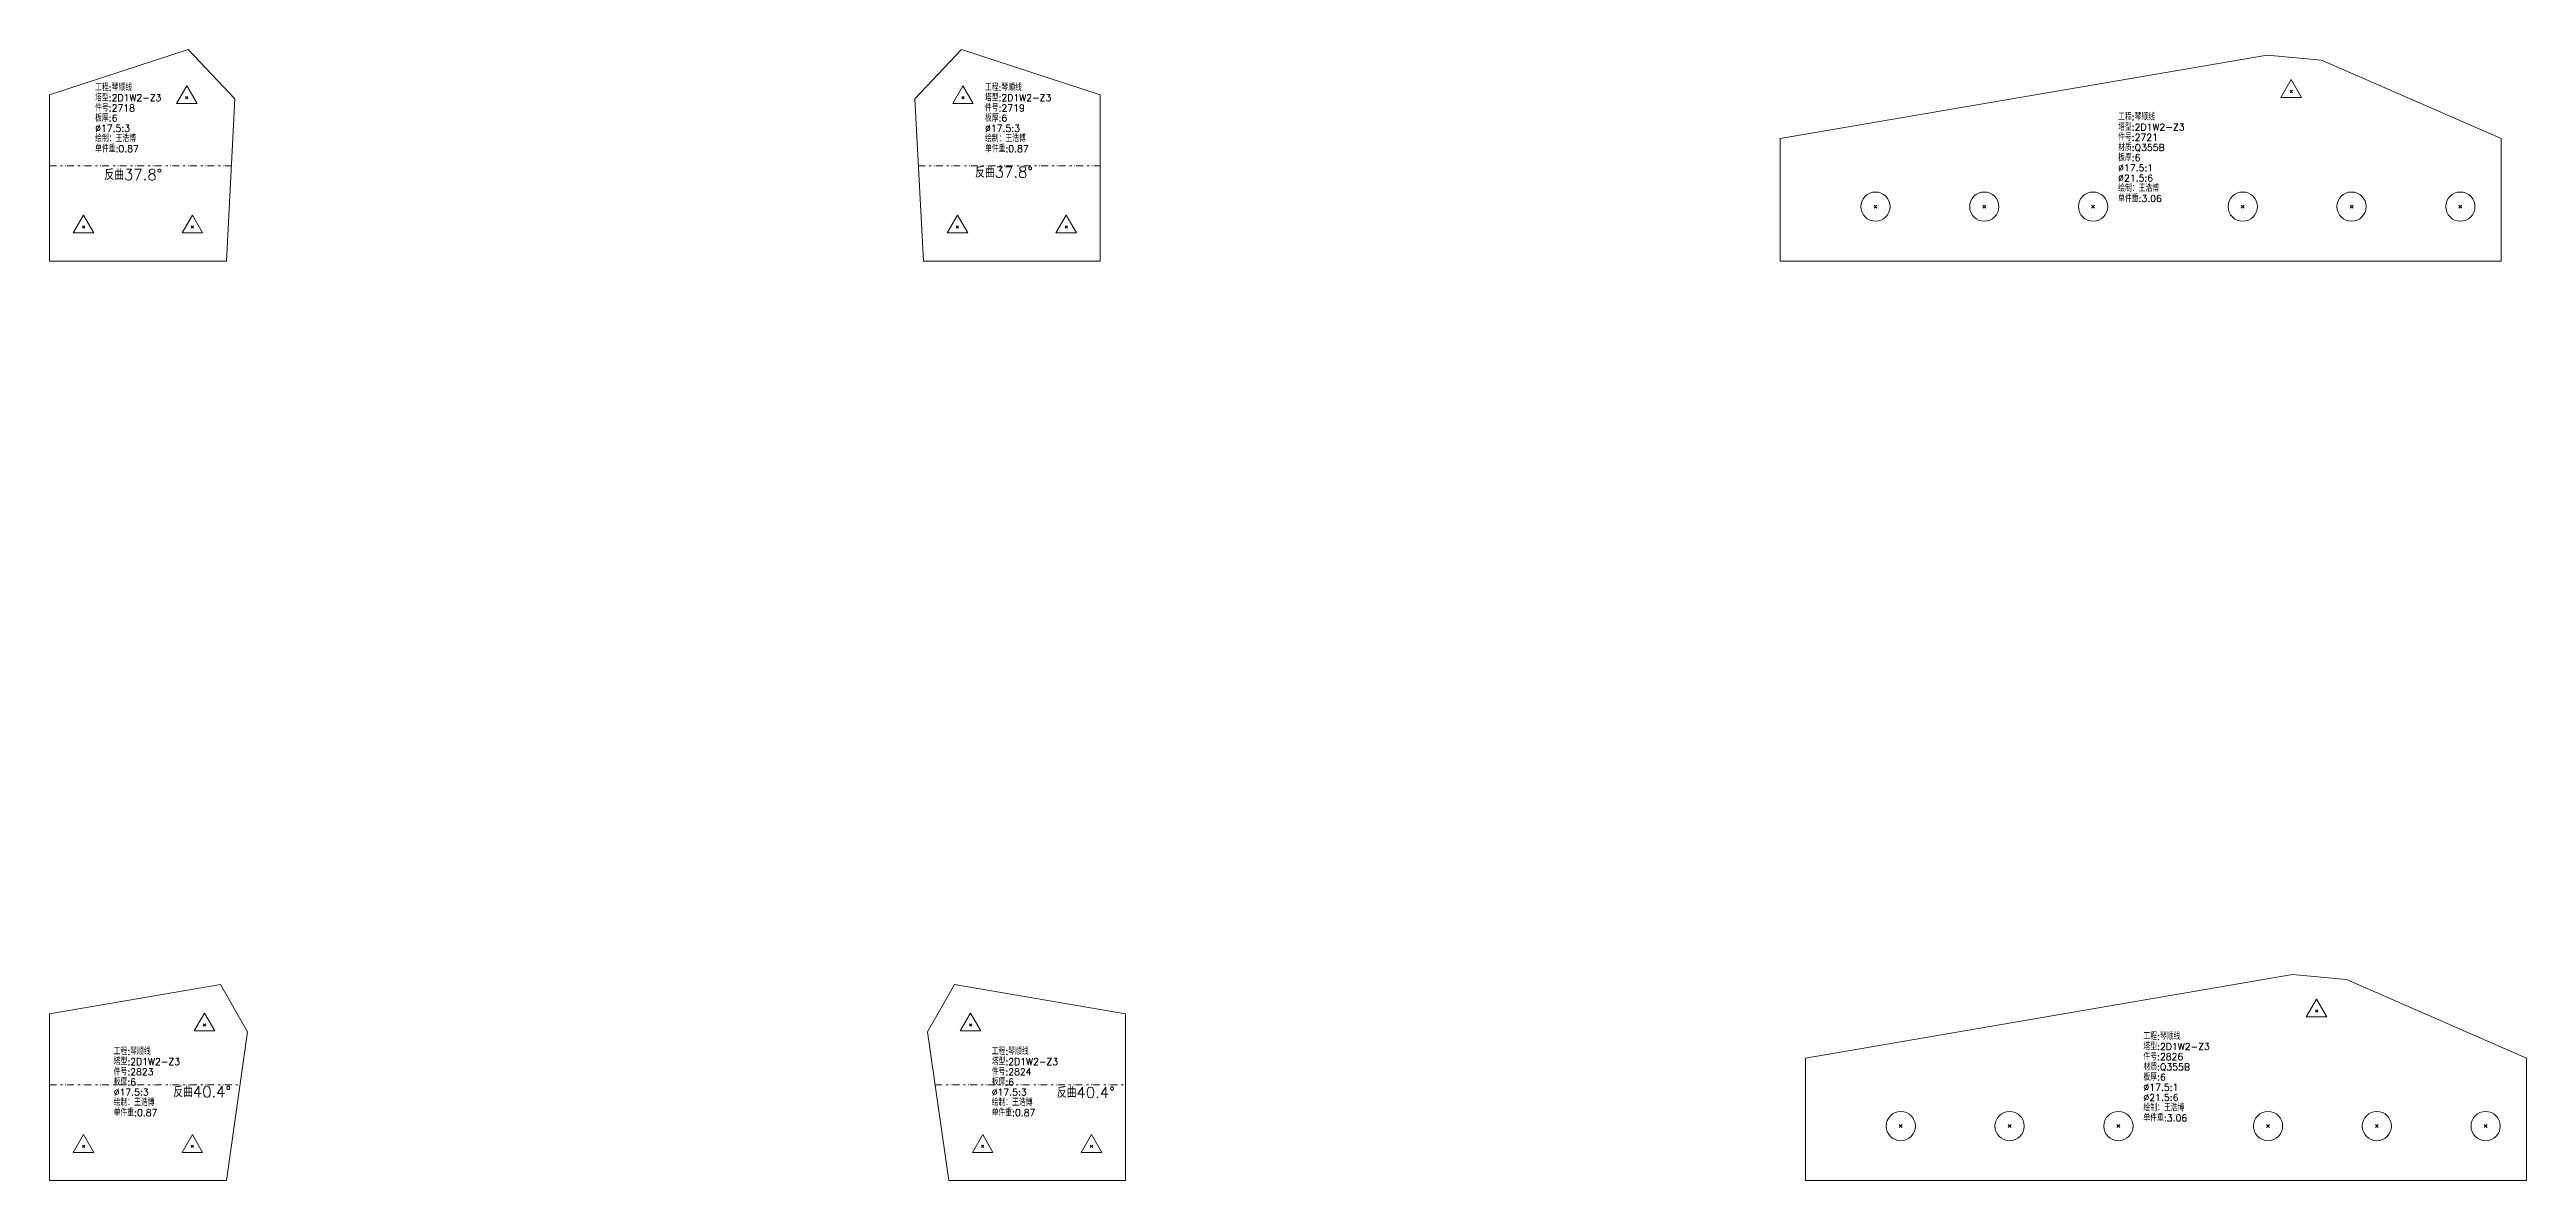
# Model space of a CAD drawing. Extents: x -580 to 8755, y 0 to 14723.
# Drawn here: x 0 to 1821, y 2351 to 3183 of the extents above; entities that cross this region are included whole.
import ezdxf
from ezdxf.enums import TextEntityAlignment as Align

# ---------------------------------------------------------------- set-up
doc = ezdxf.new("R2010")
doc.units = 0
doc.header["$MEASUREMENT"] = 0
doc.linetypes.add('自定义线型', pattern=[12.9, 5, -3, 1.5, -2, 0.4, -1])
doc.layers.add('1', color=7, linetype='CONTINUOUS', lineweight=25)
doc.styles.get("Standard").update_dxf_attribs({"font": 'simplex.shx', "width": 0.7, "height": 3, "bigfont": 'gbhzfs.shx'})

msp = doc.modelspace()

# ---------------------------------------------------------------- linework, layer by layer
at = {"layer": '1', "color": 7, "linetype": 'Continuous', "lineweight": 18}
for p, q in [((101.89878, 3182.83831), (0, 3149.43257)), ((136.23078, 3146.48843), (101.89878, 3182.83831)), ((670.56277, 3182.83831), (636.23078, 3146.48843)), ((772.46155, 3149.43257), (670.56277, 3182.83831)), ((1630.42917, 3178.66179), (1272.46155, 3117.32081)), ((1670.26945, 3175.09087), (1630.42917, 3178.66179)), ((1802.46155, 3117.32081), (1670.26945, 3175.09087)), ((0, 3149.43257), (0, 3027.32081)), ((130, 3027.32081), (136.23078, 3146.48843)), ((636.23078, 3146.48843), (642.46155, 3027.32081)), ((772.46155, 3027.32081), (772.46155, 3149.43257)), ((1272.46155, 3117.32081), (1272.46155, 3027.32081)), ((1802.46155, 3027.32081), (1802.46155, 3117.32081)), ((0, 3027.32081), (130, 3027.32081)), ((642.46155, 3027.32081), (772.46155, 3027.32081)), ((1272.46155, 3027.32081), (1802.46155, 3027.32081)), ((125.78337, 2495.38222), (0, 2473.67996)), ((145.53243, 2460.59753), (125.78337, 2495.38222)), ((665.28149, 2495.38222), (645.53243, 2460.59753)), ((791.06486, 2473.67996), (665.28149, 2495.38222)), ((1649.03196, 2502.5958), (1291.06486, 2441.26063)), ((1688.87227, 2499.02519), (1649.03196, 2502.5958)), ((1821.06486, 2441.26063), (1688.87227, 2499.02519)), ((0, 2473.67996), (0, 2351.26063)), ((130, 2351.26063), (145.53243, 2460.59753)), ((645.53243, 2460.59753), (661.06486, 2351.26063)), ((791.06486, 2351.26063), (791.06486, 2473.67996)), ((1291.06486, 2441.26063), (1291.06486, 2351.26063)), ((1821.06486, 2351.26063), (1821.06486, 2441.26063)), ((0, 2351.26063), (130, 2351.26063)), ((661.06486, 2351.26063), (791.06486, 2351.26063)), ((1291.06486, 2351.26063), (1821.06486, 2351.26063))]:
    msp.add_line(p, q, dxfattribs=at)
at = {"layer": '1', "color": 7, "linetype": 'Continuous', "lineweight": 13}
for p, q in [((100.88984, 3156.24737), (93.31234, 3143.12237)), ((108.46734, 3143.12237), (100.88984, 3156.24737)), ((671.57172, 3156.24737), (663.99422, 3143.12237)), ((679.14922, 3143.12237), (671.57172, 3156.24737)), ((1648.1175, 3160.72822), (1640.54, 3147.60322)), ((1647.2425, 3151.10322), (1648.9925, 3152.85322)), ((1648.9925, 3151.10322), (1647.2425, 3152.85322)), ((1655.695, 3147.60322), (1648.1175, 3160.72822)), ((93.31234, 3143.12237), (108.46734, 3143.12237)), ((100.01484, 3146.62237), (101.76484, 3148.37237)), ((101.76484, 3146.62237), (100.01484, 3148.37237)), ((663.99422, 3143.12237), (679.14922, 3143.12237)), ((670.69672, 3146.62237), (672.44672, 3148.37237)), ((672.44672, 3146.62237), (670.69672, 3148.37237)), ((1640.54, 3147.60322), (1655.695, 3147.60322)), ((25, 3061.07081), (17.4225, 3047.94581)), ((32.5775, 3047.94581), (25, 3061.07081)), ((105, 3061.07081), (97.4225, 3047.94581)), ((112.5775, 3047.94581), (105, 3061.07081)), ((667.46155, 3061.07081), (659.88405, 3047.94581)), ((675.03905, 3047.94581), (667.46155, 3061.07081)), ((747.46155, 3061.07081), (739.88405, 3047.94581)), ((755.03905, 3047.94581), (747.46155, 3061.07081)), ((1341.38655, 3066.24581), (1343.53655, 3068.39581)), ((1343.53655, 3066.24581), (1341.38655, 3068.39581)), ((1421.38655, 3066.24581), (1423.53655, 3068.39581)), ((1423.53655, 3066.24581), (1421.38655, 3068.39581)), ((1501.38655, 3066.24581), (1503.53655, 3068.39581)), ((1503.53655, 3066.24581), (1501.38655, 3068.39581)), ((1611.38655, 3066.24581), (1613.53655, 3068.39581)), ((1613.53655, 3066.24581), (1611.38655, 3068.39581)), ((1691.38655, 3066.24581), (1693.53655, 3068.39581)), ((1693.53655, 3066.24581), (1691.38655, 3068.39581)), ((1771.38655, 3066.24581), (1773.53655, 3068.39581)), ((1773.53655, 3066.24581), (1771.38655, 3068.39581)), ((17.4225, 3047.94581), (32.5775, 3047.94581)), ((24.125, 3051.44581), (25.875, 3053.19581)), ((25.875, 3051.44581), (24.125, 3053.19581)), ((97.4225, 3047.94581), (112.5775, 3047.94581)), ((104.125, 3051.44581), (105.875, 3053.19581)), ((105.875, 3051.44581), (104.125, 3053.19581)), ((659.88405, 3047.94581), (675.03905, 3047.94581)), ((666.58655, 3051.44581), (668.33655, 3053.19581)), ((668.33655, 3051.44581), (666.58655, 3053.19581)), ((739.88405, 3047.94581), (755.03905, 3047.94581)), ((746.58655, 3051.44581), (748.33655, 3053.19581)), ((748.33655, 3051.44581), (746.58655, 3053.19581)), ((1666.7205, 2484.6645), (1659.143, 2471.5395)), ((1665.8455, 2475.0395), (1667.5955, 2476.7895)), ((1667.5955, 2475.0395), (1665.8455, 2476.7895)), ((1674.298, 2471.5395), (1666.7205, 2484.6645)), ((113.91747, 2474.39671), (106.33997, 2461.27171)), ((106.33997, 2461.27171), (121.49497, 2461.27171)), ((113.04247, 2464.77171), (114.79247, 2466.52171)), ((114.79247, 2464.77171), (113.04247, 2466.52171)), ((121.49497, 2461.27171), (113.91747, 2474.39671)), ((677.14739, 2474.39671), (669.56989, 2461.27171)), ((669.56989, 2461.27171), (684.72489, 2461.27171)), ((676.27239, 2464.77171), (678.02239, 2466.52171)), ((678.02239, 2464.77171), (676.27239, 2466.52171)), ((684.72489, 2461.27171), (677.14739, 2474.39671)), ((1659.143, 2471.5395), (1674.298, 2471.5395)), ((1359.98986, 2390.18563), (1362.13986, 2392.33563)), ((1362.13986, 2390.18563), (1359.98986, 2392.33563)), ((1439.98986, 2390.18563), (1442.13986, 2392.33563)), ((1442.13986, 2390.18563), (1439.98986, 2392.33563)), ((1519.98986, 2390.18563), (1522.13986, 2392.33563)), ((1522.13986, 2390.18563), (1519.98986, 2392.33563)), ((1629.98986, 2390.18563), (1632.13986, 2392.33563)), ((1632.13986, 2390.18563), (1629.98986, 2392.33563)), ((1709.98986, 2390.18563), (1712.13986, 2392.33563)), ((1712.13986, 2390.18563), (1709.98986, 2392.33563)), ((1789.98986, 2390.18563), (1792.13986, 2392.33563)), ((1792.13986, 2390.18563), (1789.98986, 2392.33563)), ((25, 2385.01063), (17.4225, 2371.88563)), ((17.4225, 2371.88563), (32.5775, 2371.88563)), ((24.125, 2375.38563), (25.875, 2377.13563)), ((25.875, 2375.38563), (24.125, 2377.13563)), ((32.5775, 2371.88563), (25, 2385.01063)), ((105, 2385.01063), (97.4225, 2371.88563)), ((97.4225, 2371.88563), (112.5775, 2371.88563)), ((104.125, 2375.38563), (105.875, 2377.13563)), ((105.875, 2375.38563), (104.125, 2377.13563)), ((112.5775, 2371.88563), (105, 2385.01063)), ((686.06486, 2385.01063), (678.48736, 2371.88563)), ((678.48736, 2371.88563), (693.64236, 2371.88563)), ((685.18986, 2375.38563), (686.93986, 2377.13563)), ((686.93986, 2375.38563), (685.18986, 2377.13563)), ((693.64236, 2371.88563), (686.06486, 2385.01063)), ((766.06486, 2385.01063), (758.48736, 2371.88563)), ((758.48736, 2371.88563), (773.64236, 2371.88563)), ((765.18986, 2375.38563), (766.93986, 2377.13563)), ((766.93986, 2375.38563), (765.18986, 2377.13563)), ((773.64236, 2371.88563), (766.06486, 2385.01063))]:
    msp.add_line(p, q, dxfattribs=at)
at = {"layer": '1', "color": 190, "linetype": '自定义线型', "lineweight": 13}
for p, q in [((0, 3097.37669), (133.66293, 3097.37669)), ((638.79863, 3097.37669), (772.46155, 3097.37669)), ((0, 2421.47029), (139.974, 2421.47029)), ((651.09085, 2421.47029), (791.06486, 2421.47029))]:
    msp.add_line(p, q, dxfattribs=at)
at = {"layer": '1', "color": 7, "linetype": 'Continuous', "lineweight": 13}
for centre in [(1342.46155, 3067.32081), (1422.46155, 3067.32081), (1502.46155, 3067.32081), (1612.46155, 3067.32081), (1692.46155, 3067.32081), (1772.46155, 3067.32081), (1361.06486, 2391.26063), (1441.06486, 2391.26063), (1521.06486, 2391.26063), (1631.06486, 2391.26063), (1711.06486, 2391.26063), (1791.06486, 2391.26063)]:
    msp.add_circle(centre, 10.75, dxfattribs=at)

# ---------------------------------------------------------------- texts
at = {"layer": '1', "color": 7, "linetype": 'Continuous', "lineweight": 18}
for s, p in [('工程:琴顺线', (33.51965, 3150.89535)), ('工程:琴顺线', (687.75042, 3150.89535)), ('件号:2718', (33.51965, 3135.89535)), ('板厚:6', (33.51965, 3128.39535)), ('塔型:2D1W2-Z3', (33.51965, 3143.39535)), ('件号:2719', (687.75042, 3135.89535)), ('板厚:6', (687.75042, 3128.39535)), ('塔型:2D1W2-Z3', (687.75042, 3143.39535)), ('工程:琴顺线', (1520.86581, 3129.30709)), ('绘制：王浩博', (33.51965, 3113.39535)), ('%%c17.5:3', (33.51965, 3120.89535)), ('绘制：王浩博', (687.75042, 3113.39535)), ('%%c17.5:3', (687.75042, 3120.89535)), ('件号:2721', (1520.86581, 3114.30709)), ('塔型:2D1W2-Z3', (1520.86581, 3121.80709)), ('单件重:0.87', (33.51965, 3105.89535)), ('单件重:0.87', (687.75042, 3105.89535)), ('材质:Q355B', (1520.86581, 3106.80709)), ('板厚:6', (1520.86581, 3099.30709)), ('%%c17.5:1', (1520.86581, 3091.80709)), ('绘制：王浩博', (1520.86581, 3076.80709)), ('%%c21.5:6', (1520.86581, 3084.30709)), ('单件重:3.06', (1520.86581, 3069.30709)), ('工程:琴顺线', (1539.46912, 2453.244)), ('塔型:2D1W2-Z3', (47.17047, 2434.63721)), ('工程:琴顺线', (47.17047, 2442.13721)), ('塔型:2D1W2-Z3', (692.7029, 2434.63721)), ('工程:琴顺线', (692.7029, 2442.13721)), ('件号:2826', (1539.46912, 2438.244)), ('塔型:2D1W2-Z3', (1539.46912, 2445.744)), ('件号:2823', (47.17047, 2427.13721)), ('板厚:6', (47.17047, 2419.63721)), ('件号:2824', (692.7029, 2427.13721)), ('板厚:6', (692.7029, 2419.63721)), ('材质:Q355B', (1539.46912, 2430.744)), ('板厚:6', (1539.46912, 2423.244)), ('%%c17.5:1', (1539.46912, 2415.744)), ('绘制：王浩博', (47.17047, 2404.63721)), ('单件重:0.87', (47.17047, 2397.13721)), ('%%c17.5:3', (47.17047, 2412.13721)), ('绘制：王浩博', (692.7029, 2404.63721)), ('单件重:0.87', (692.7029, 2397.13721)), ('%%c17.5:3', (692.7029, 2412.13721)), ('绘制：王浩博', (1539.46912, 2400.744)), ('%%c21.5:6', (1539.46912, 2408.244)), ('单件重:3.06', (1539.46912, 2393.244))]:
    msp.add_text(s, height=5, dxfattribs=at).set_placement(p, align=Align.BOTTOM_LEFT)
at = {"layer": '1', "color": 7, "linetype": 'Continuous', "lineweight": 13}
for s, p in [('反曲37.8%%d', (701.77055, 3086.24036)), ('反曲37.8%%d', (61.62552, 3084.46343)), ('反曲40.4%%d', (112.24637, 2410.08369)), ('反曲40.4%%d', (761.88894, 2409.58594))]:
    msp.add_text(s, height=8, dxfattribs=at).set_placement(p, align=Align.BOTTOM_CENTER)

doc.saveas('drawing.dxf')
